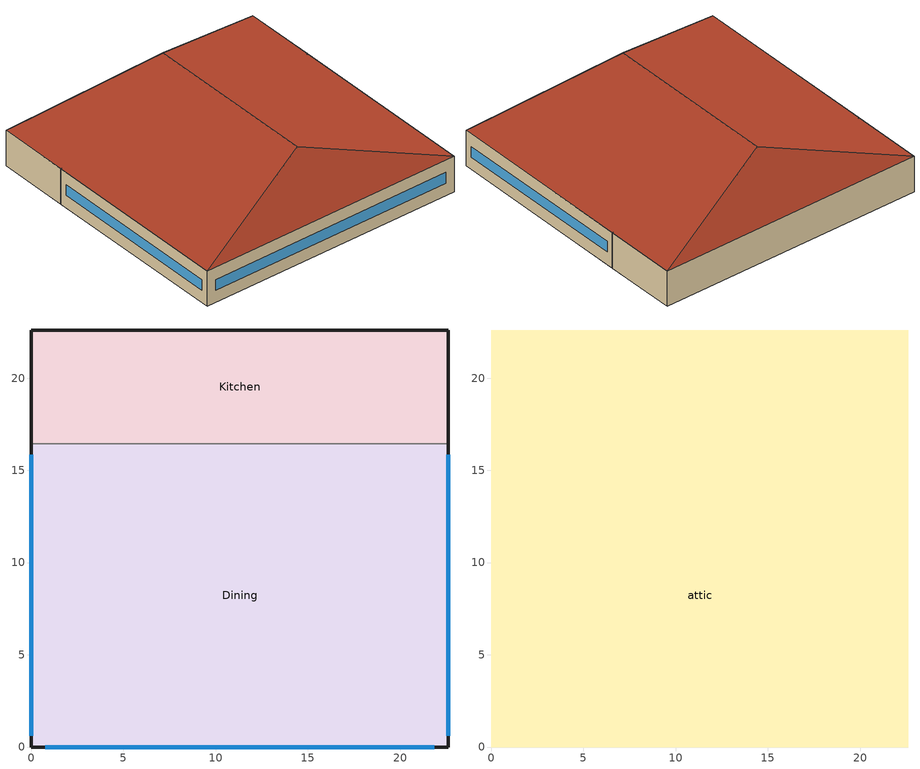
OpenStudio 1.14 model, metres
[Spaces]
Kitchen
 floor ground: 22.61,22.61 22.61,16.44 0,16.44 0,22.61 z0
 wall outside: 22.61,16.44 22.61,22.61 0,22.61 0,16.44 z0:3.05
 wall to Dining: 0,16.44 22.61,16.44 z0:3.05
Dining
 floor ground: 22.61,16.44 22.61,0 0,0 0,16.44 z0
 wall outside: 0,16.44 0,0 22.61,0 22.61,16.44 z0:3.05
 window: 22.61,0.6 22.61,15.84 / 0.75,0 21.86,0 / 0,15.84 0,0.6 z1.07:1.98
attic
 floor to Kitchen: 22.61,22.61 22.61,16.44 0,16.44 0,22.61 z3.05
 floor to Dining: 22.61,16.44 22.61,0 0,0 0,16.44 z3.05
 roof outside: 11.3,3.77,6.82 22.61,0,3.05 22.61,22.61,3.05 11.3,18.84,6.82; 11.3,18.84,6.82 22.61,22.61,3.05 0,22.61,3.05; 11.3,18.84,6.82 0,22.61,3.05 0,0,3.05 11.3,3.77,6.82; 11.3,3.77,6.82 0,0,3.05 22.61,0,3.05
[ClimateZones]
Climate Zone Institution Name 1=ASHRAE; Climate Zone Document Name 1=ANSI/ASHRAE Standard 169; Climate Zone Document Year 1=2006; Climate Zone Institution Name 2=CEC; Climate Zone Document Name 2=California Climate Zone Descriptions; Climate Zone Document Year 2=1995
[Building]
Building 1
[Space]
Name | Building Story | Part of Total Floor Area
Dining; Kitchen | Building Story 1 | Yes
attic | Building Story 2 | No
[BuildingStory]
Name | Nominal Z Coordinate {m}
Building Story 1 | 0
Building Story 2 | 3.0488
